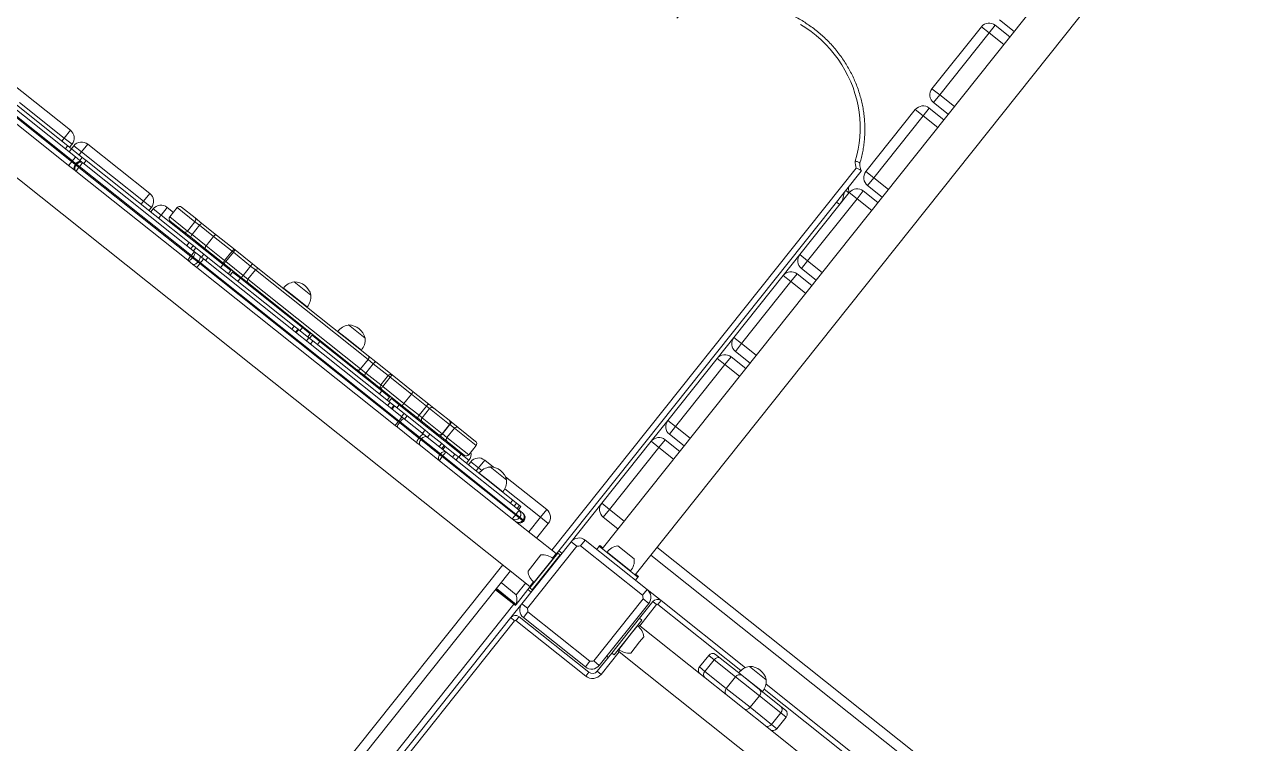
# Model space of a CAD drawing. Header units: millimetres. Extents: x -229914 to 856942, y -268655 to 87212.
# Drawn here: x -136957 to -135724, y 18723 to 19449 of the extents above; entities that cross this region are included whole.
import ezdxf

# ---------------------------------------------------------------- set-up
doc = ezdxf.new("R2010")
doc.units = ezdxf.units.MM

# ---------------------------------------------------------------- blocks, each defined once
blk = doc.blocks.new('Т912NEW')
at = {"color": 7, "linetype": 'Continuous', "lineweight": 15}
for p, q in [((3839.6, 530.2), (3839.6, -1000.8)), ((3881.9, -1000.8), (3881.9, 518.2)), ((3839.6, -333.3), (3820.7, -333.3)), ((3820.7, -350.3), (3820.7, -340.3)), ((3820.7, -340.3), (3839.6, -340.3)), ((3820.7, -350.3), (3810.7, -350.3)), ((3810.7, -430.3), (3810.7, -350.3)), ((3820.7, -350.3), (3820.7, -430.3)), ((3810.7, -430.3), (3820.7, -430.3)), ((3820.7, -440.3), (3820.7, -430.3)), ((3839.6, -440.3), (3820.7, -440.3)), ((3820.7, -457.3), (3820.7, -447.3)), ((3820.7, -447.3), (3839.6, -447.3)), ((3820.7, -457.3), (3810.7, -457.3)), ((3810.7, -537.3), (3810.7, -457.3)), ((3820.7, -457.3), (3820.7, -537.3)), ((3806.7, -540), (3806.7, -1029.8)), ((3810.7, -537.3), (3820.7, -537.3)), ((3820.7, -547.3), (3820.7, -537.3)), ((3839.6, -547.3), (3820.7, -547.3)), ((3820.7, -564.3), (3820.7, -554.3)), ((3820.7, -554.3), (3839.6, -554.3)), ((3806.7, -560.8), (3810.7, -564.8)), ((3806.7, -564.8), (3810.7, -564.8)), ((3810.7, -644.3), (3810.7, -564.3)), ((3820.7, -564.3), (3810.7, -564.3)), ((3820.7, -564.3), (3820.7, -644.3)), ((3810.7, -644.3), (3820.7, -644.3)), ((3810.7, -644.3), (3810.7, -671.3)), ((3820.7, -654.3), (3820.7, -644.3)), ((3839.6, -654.3), (3820.7, -654.3)), ((3820.7, -671.3), (3820.7, -661.3)), ((3820.7, -661.3), (3839.6, -661.3)), ((3810.7, -751.3), (3810.7, -671.3)), ((3820.7, -671.3), (3810.7, -671.3)), ((3820.7, -671.3), (3820.7, -751.3)), ((3810.7, -751.3), (3820.7, -751.3)), ((3810.7, -751.3), (3810.7, -778.3)), ((3820.7, -761.3), (3820.7, -751.3)), ((3839.6, -761.3), (3820.7, -761.3)), ((3820.7, -778.3), (3820.7, -768.3)), ((3820.7, -768.3), (3839.6, -768.3)), ((3820.7, -778.3), (3810.7, -778.3)), ((3810.7, -858.3), (3810.7, -778.3)), ((3820.7, -778.3), (3820.7, -858.3)), ((3810.7, -858.3), (3820.7, -858.3)), ((3810.7, -858.3), (3810.7, -885.3)), ((3820.7, -868.3), (3820.7, -858.3)), ((3839.6, -868.3), (3820.7, -868.3)), ((3820.7, -885.3), (3810.7, -885.3)), ((3810.7, -965.3), (3810.7, -885.3)), ((3820.7, -885.3), (3820.7, -875.3)), ((3820.7, -875.3), (3839.6, -875.3)), ((3820.7, -885.3), (3820.7, -965.3)), ((3810.7, -965.3), (3810.7, -1014.8)), ((3810.7, -965.3), (3820.7, -965.3)), ((3820.7, -975.3), (3820.7, -965.3)), ((3428.6, -983.7), (3428.6, -983.9)), ((3450.1, -983.7), (3428.6, -983.7)), ((3450.1, -983.9), (3450.1, -983.7)), ((3498.6, -983.7), (3498.6, -983.9)), ((3520.1, -983.7), (3498.6, -983.7)), ((3520.1, -983.9), (3520.1, -983.7)), ((3839.6, -975.3), (3820.7, -975.3)), ((4739.6, -975.3), (3881.9, -975.3)), ((3292.6, -995.7), (3310.2, -995.7)), ((3310.2, -995.7), (3318.9, -995.7)), ((3318.9, -995.7), (3337.8, -995.7)), ((3337.8, -995.7), (3361.9, -995.7)), ((3361.9, -995.7), (3384.3, -995.7)), ((3384.3, -995.7), (3393.4, -995.7)), ((3393.4, -995.7), (3533.4, -995.7)), ((3424.2, -995.5), (3424.2, -995.7)), ((3433.6, -995.5), (3424.2, -995.5)), ((3454.6, -995.5), (3433.6, -995.5)), ((3454.6, -995.7), (3454.6, -995.5)), ((3494.2, -995.5), (3494.2, -995.7)), ((3503.6, -995.5), (3494.2, -995.5)), ((3524.6, -995.5), (3503.6, -995.5)), ((3524.6, -995.7), (3524.6, -995.5)), ((3533.4, -995.7), (3543.5, -995.7)), ((3543.5, -995.7), (3564.3, -995.7)), ((3564.3, -995.7), (3591.8, -995.7)), ((3591.8, -995.7), (3612, -995.7)), ((3612, -995.7), (3618.1, -995.7)), ((3618.1, -995.7), (3637.9, -995.7)), ((3637.9, -995.7), (3640.7, -995.7)), ((3640.7, -995.7), (3649.8, -995.7)), ((3649.8, -995.7), (3672.2, -995.7)), ((3871.2, -988.8), (3850.2, -988.8)), ((3079.3, -1004.8), (3156.7, -1004.8)), ((3156.7, -1014.8), (3156.7, -1004.8)), ((3179.1, -1004.8), (3259.1, -1004.8)), ((3179.1, -1004.8), (3179.1, -1014.8)), ((3259.1, -1014.8), (3259.1, -1004.8)), ((3281.5, -1004.8), (3289.6, -1004.8)), ((3281.5, -1004.8), (3281.5, -1014.8)), ((3289.6, -998.7), (3289.6, -1010.7)), ((3312.5, -998.7), (3312.5, -1010.7)), ((3318.3, -998.7), (3312.5, -998.7)), ((3336.4, -998.7), (3318.3, -998.7)), ((3318.3, -998.7), (3318.3, -1010.7)), ((3360.3, -998.7), (3336.4, -998.7)), ((3336.4, -998.7), (3336.4, -1010.7)), ((3362, -998.7), (3360.3, -998.7)), ((3360.3, -998.7), (3360.3, -1010.7)), ((3362, -998.7), (3362, -1010.7)), ((3384.3, -998.7), (3362, -998.7)), ((3390.4, -998.7), (3384.3, -998.7)), ((3384.3, -998.7), (3384.3, -1010.7)), ((3535.8, -998.7), (3390.4, -998.7)), ((3390.4, -998.7), (3390.4, -1010.7)), ((3535.8, -998.7), (3535.8, -1010.7)), ((3542.6, -998.7), (3535.8, -998.7)), ((3561.9, -998.7), (3542.6, -998.7)), ((3542.6, -998.7), (3542.6, -1010.7)), ((3564.4, -998.7), (3561.9, -998.7)), ((3561.9, -998.7), (3561.9, -1010.7)), ((3564.4, -998.7), (3564.4, -1010.7)), ((3591.7, -998.7), (3564.4, -998.7)), ((3611.1, -998.7), (3591.7, -998.7)), ((3591.7, -998.7), (3591.7, -1010.7)), ((3615.2, -998.7), (3611.1, -998.7)), ((3611.1, -998.7), (3611.1, -1010.7)), ((3615.2, -998.7), (3615.2, -1010.7)), ((3640.9, -1010.7), (3640.9, -998.7)), ((3647.2, -998.7), (3641.2, -998.7)), ((3641.2, -998.7), (3641.2, -1010.7)), ((3647.2, -998.7), (3647.2, -1010.7)), ((3675.2, -1010.7), (3675.2, -998.7)), ((3691.1, -1004.8), (3702.4, -1004.8)), ((3691.1, -1004.8), (3691.1, -1014.8)), ((3699.5, -1006.7), (3699.5, -1006.9)), ((3721, -1006.7), (3699.5, -1006.7)), ((3718.1, -1004.8), (3771.1, -1004.8)), ((3721, -1006.9), (3721, -1006.7)), ((3771.1, -1014.8), (3771.1, -1004.8)), ((3820.7, -1004.8), (3820.7, -1012.2)), ((3820.7, -1004.8), (3900.7, -1004.8)), ((3835.7, -1000.8), (3835.7, -999.8)), ((3835.7, -999.8), (3839.6, -999.8)), ((3835.7, -1004.8), (3835.7, -1000.8)), ((3835.7, -1000.8), (3885.7, -1000.8)), ((3845.6, -1000.6), (3845.6, -1000.8)), ((3875.9, -1000.6), (3845.6, -1000.6)), ((3875.9, -1000.8), (3875.9, -1000.6)), ((3881.9, -999.8), (3885.7, -999.8)), ((3885.7, -999.8), (3885.7, -1000.8)), ((3885.7, -1004.8), (3885.7, -1000.8)), ((3900.7, -1012.2), (3900.7, -1004.8)), ((3918.7, -1004.8), (3900.7, -1004.8)), ((3918.7, -1004.8), (4027.4, -1004.8)), ((3918.7, -1004.8), (3918.7, -1009.8)), ((4030, -1001.1), (4030, -1001.3)), ((4030, -1001.1), (4051.5, -1001.1)), ((4051.5, -1001.3), (4051.5, -1001.1)), ((4054.1, -1004.8), (4207.4, -1004.8)), ((2994.8, -1022.7), (3177.4, -1022.7)), ((3027.1, -1018.7), (3164.3, -1018.7)), ((3156.7, -1014.8), (3166.7, -1014.8)), ((3164.3, -1022.7), (3164.3, -1018.7)), ((3169.3, -1018.7), (3164.3, -1018.7)), ((3166.7, -1014.8), (3166.7, -1018.7)), ((3169.1, -1018.7), (3169.1, -1014.8)), ((3169.1, -1014.8), (3179.1, -1014.8)), ((3169.3, -1022.7), (3169.3, -1018.7)), ((3169.3, -1018.7), (3183.1, -1018.7)), ((3177.4, -1022.7), (3185.7, -1022.7)), ((3259.1, -1014.8), (3179.1, -1014.8)), ((3183.1, -1018.7), (3183.1, -1022.7)), ((3183.1, -1018.7), (3188.1, -1018.7)), ((3185.7, -1022.7), (3186.8, -1022.7)), ((3186.8, -1022.7), (3331, -1022.7)), ((3188.1, -1022.7), (3188.1, -1018.7)), ((3188.1, -1018.7), (3321, -1018.7)), ((3259.1, -1014.8), (3269.1, -1014.8)), ((3269.1, -1014.8), (3269.1, -1018.7)), ((3271.5, -1014.8), (3281.5, -1014.8)), ((3271.5, -1018.7), (3271.5, -1014.8)), ((3361.5, -1014.8), (3281.5, -1014.8)), ((3310.2, -1013.7), (3292.6, -1013.7)), ((3318.9, -1013.7), (3310.2, -1013.7)), ((3312.5, -1010.7), (3318.3, -1010.7)), ((3318.3, -1010.7), (3336.4, -1010.7)), ((3337.8, -1013.7), (3318.9, -1013.7)), ((3321, -1022.7), (3321, -1018.7)), ((3326.1, -1018.7), (3321, -1018.7)), ((3326.1, -1022.7), (3326.1, -1018.7)), ((3329.7, -1018.7), (3326.1, -1018.7)), ((3329.7, -1022.7), (3329.7, -1018.7)), ((3329.7, -1022.7), (3329.7, -1018.7)), ((3329.7, -1018.7), (3329.7, -1018.7)), ((3340, -1018.7), (3329.7, -1018.7)), ((3331, -1022.7), (3337.7, -1022.7)), ((3336.4, -1010.7), (3360.3, -1010.7)), ((3337.7, -1022.7), (3342.6, -1022.7)), ((3361.9, -1013.7), (3337.8, -1013.7)), ((3340, -1018.7), (3340, -1022.7)), ((3340, -1018.7), (3345.1, -1018.7)), ((3342.6, -1022.7), (3598.6, -1022.7)), ((3345.1, -1022.7), (3345.1, -1018.7)), ((3345.1, -1018.7), (3456.5, -1018.7)), ((3360.3, -1010.7), (3362, -1010.7)), ((3361.5, -1014.8), (3371.5, -1014.8)), ((3384.3, -1013.7), (3361.9, -1013.7)), ((3362, -1010.7), (3384.3, -1010.7)), ((3371.5, -1014.8), (3371.5, -1013.7)), ((3371.5, -1014.8), (3371.5, -1018.7)), ((3374, -1013.7), (3373.9, -1014.8)), ((3373.9, -1014.8), (3383.9, -1014.8)), ((3373.9, -1018.7), (3373.9, -1014.8)), ((3463.9, -1014.8), (3383.9, -1014.8)), ((3384.3, -1010.7), (3390.4, -1010.7)), ((3393.4, -1013.7), (3384.3, -1013.7)), ((3390.4, -1010.7), (3535.8, -1010.7)), ((3533.4, -1013.7), (3393.4, -1013.7)), ((3456.5, -1022.7), (3456.5, -1018.7)), ((3461.5, -1018.7), (3456.5, -1018.7)), ((3461.5, -1022.7), (3461.5, -1018.7)), ((3462.1, -1018.7), (3461.5, -1018.7)), ((3462.1, -1022.7), (3462.1, -1018.7)), ((3462.1, -1022.7), (3462.1, -1018.7)), ((3475.5, -1018.7), (3462.1, -1018.7)), ((3463.9, -1014.8), (3473.9, -1014.8)), ((3473.9, -1014.8), (3473.9, -1013.7)), ((3473.9, -1014.8), (3473.9, -1018.7)), ((3475.5, -1018.7), (3475.5, -1022.7)), ((3475.5, -1018.7), (3480.6, -1018.7)), ((3476.4, -1013.7), (3476.3, -1014.8)), ((3476.3, -1018.7), (3476.3, -1014.8)), ((3476.3, -1014.8), (3486.3, -1014.8)), ((3480.6, -1022.7), (3480.6, -1018.7)), ((3480.6, -1018.7), (3580.2, -1018.7)), ((3566.3, -1014.8), (3486.3, -1014.8)), ((3543.5, -1013.7), (3533.4, -1013.7)), ((3535.8, -1010.7), (3542.6, -1010.7)), ((3542.6, -1010.7), (3561.9, -1010.7)), ((3564.3, -1013.7), (3543.5, -1013.7)), ((3561.9, -1010.7), (3564.4, -1010.7)), ((3591.8, -1013.7), (3564.3, -1013.7)), ((3564.4, -1010.7), (3591.7, -1010.7)), ((3566.3, -1014.8), (3576.3, -1014.8)), ((3576.3, -1014.8), (3576.3, -1013.7)), ((3576.3, -1014.8), (3576.3, -1018.7)), ((3578.8, -1013.7), (3578.7, -1014.8)), ((3578.7, -1014.8), (3588.7, -1014.8)), ((3578.7, -1018.7), (3578.7, -1014.8)), ((3580.2, -1022.7), (3580.2, -1018.7)), ((3585.1, -1018.7), (3580.2, -1018.7)), ((3585.1, -1022.7), (3585.1, -1018.7)), ((3585.9, -1018.7), (3585.1, -1018.7)), ((3585.9, -1022.7), (3585.9, -1018.7)), ((3585.9, -1022.7), (3585.9, -1018.7)), ((3585.9, -1018.7), (3585.9, -1018.7)), ((3598.1, -1018.7), (3585.9, -1018.7)), ((3668.7, -1014.8), (3588.7, -1014.8)), ((3591.7, -1010.7), (3611.1, -1010.7)), ((3612, -1013.7), (3591.8, -1013.7)), ((3598.1, -1022.7), (3598.1, -1018.7)), ((3598.1, -1018.7), (3602, -1018.7)), ((3598.6, -1022.7), (3601.5, -1022.7)), ((3601.5, -1022.7), (3626.6, -1022.7)), ((3602, -1022.7), (3602, -1018.7)), ((3625.2, -1018.7), (3602, -1018.7)), ((3611.1, -1010.7), (3615.2, -1010.7)), ((3618.1, -1013.7), (3612, -1013.7)), ((3637.9, -1013.7), (3618.1, -1013.7)), ((3625.2, -1022.7), (3625.2, -1018.7)), ((3631.5, -1018.7), (3625.2, -1018.7)), ((3626.6, -1022.7), (3631.3, -1022.7)), ((3631.3, -1022.7), (3655.7, -1022.7)), ((3631.5, -1022.7), (3631.5, -1018.7)), ((3646.7, -1018.7), (3631.5, -1018.7)), ((3640.7, -1013.7), (3637.9, -1013.7)), ((3649.8, -1013.7), (3640.7, -1013.7)), ((3641.2, -1010.7), (3647.2, -1010.7)), ((3646.7, -1022.7), (3646.7, -1018.7)), ((3646.7, -1018.7), (3650, -1018.7)), ((3672.2, -1013.7), (3649.8, -1013.7)), ((3650, -1022.7), (3650, -1018.7)), ((3651.3, -1018.7), (3650, -1018.7)), ((3651.3, -1022.7), (3651.3, -1018.7)), ((3651.3, -1022.7), (3651.3, -1018.7)), ((3651.3, -1018.7), (3651.3, -1018.7)), ((3663.8, -1018.7), (3651.3, -1018.7)), ((3655.7, -1022.7), (3749.7, -1022.7)), ((3663.8, -1018.7), (3663.8, -1022.7)), ((3663.8, -1018.7), (3668.4, -1018.7)), ((3668.4, -1022.7), (3668.4, -1018.7)), ((3668.4, -1018.7), (3738.3, -1018.7)), ((3668.7, -1014.8), (3678.7, -1014.8)), ((3678.7, -1014.8), (3678.7, -1018.7)), ((3681.1, -1018.7), (3681.1, -1014.8)), ((3681.1, -1014.8), (3691.1, -1014.8)), ((3695.1, -1018.5), (3695.1, -1018.7)), ((3704.4, -1018.5), (3695.1, -1018.5)), ((3725.4, -1018.5), (3704.4, -1018.5)), ((3725.4, -1018.7), (3725.4, -1018.5)), ((3738.3, -1022.7), (3738.3, -1018.7)), ((3743.2, -1018.7), (3738.3, -1018.7)), ((3743.2, -1022.7), (3743.2, -1018.7)), ((3743.2, -1018.7), (3747.1, -1018.7)), ((3747.1, -1022.7), (3747.1, -1018.7)), ((3747.1, -1022.7), (3747.1, -1018.7)), ((3747.1, -1018.7), (3747.1, -1018.7)), ((3747.1, -1018.7), (3749, -1018.7)), ((3749, -1022.7), (3749, -1018.7)), ((3749, -1022.7), (3749, -1018.7)), ((3749, -1018.7), (3749, -1018.7)), ((3749.7, -1022.7), (3754, -1022.7)), ((3754, -1022.7), (3755.2, -1022.7)), ((3771.1, -1014.8), (3781.1, -1014.8)), ((3781.1, -1014.8), (3781.1, -1033.7)), ((3818.1, -1014.8), (3810.7, -1014.8)), ((3810.7, -1094.8), (3810.7, -1014.8)), ((3818.1, -1014.8), (3818.1, -1094.8)), ((3900.7, -1012.2), (3820.7, -1012.2)), ((3903.4, -1094.8), (3903.4, -1014.8)), ((3910.7, -1014.8), (3903.4, -1014.8)), ((3910.7, -1014.8), (3910.7, -1094.8)), ((3912.7, -1010.8), (3917.7, -1010.8)), ((3912.7, -1032.3), (3912.7, -1010.8)), ((3990.7, -1018.1), (3990.7, -1033.1)), ((3997.8, -1018.1), (3990.7, -1018.1)), ((3995.7, -1013.1), (4001.6, -1013.1)), ((4025.4, -1018.1), (3997.8, -1018.1)), ((3997.8, -1018.1), (3997.8, -1033.1)), ((4001.6, -1013.1), (4029.3, -1013.1)), ((4025.4, -1018.1), (4025.4, -1033.1)), ((4056.1, -1018.1), (4025.4, -1018.1)), ((4025.6, -1012.9), (4025.6, -1013.1)), ((4055.9, -1012.9), (4025.6, -1012.9)), ((4029.3, -1013.1), (4052.2, -1013.1)), ((4052.2, -1013.1), (4079.9, -1013.1)), ((4055.9, -1013.1), (4055.9, -1012.9)), ((4056.1, -1018.1), (4056.1, -1033.1)), ((4083.7, -1018.1), (4056.1, -1018.1)), ((4079.9, -1013.1), (4085.7, -1013.1)), ((4083.7, -1018.1), (4083.7, -1033.1)), ((4090.7, -1018.1), (4083.7, -1018.1)), ((4090.7, -1018.1), (4090.7, -1033.1)), ((3177.4, -1033.7), (2994.8, -1033.7)), ((3177.5, -1027.7), (2994.9, -1027.7)), ((2994.9, -1028.7), (3177.5, -1028.7)), ((3185.7, -1033.7), (3177.4, -1033.7)), ((3182, -1027.7), (3177.5, -1027.7)), ((3177.5, -1027.7), (3177.5, -1028.7)), ((3177.5, -1028.7), (3182, -1028.7)), ((3183.1, -1027.7), (3182, -1027.7)), ((3182, -1027.7), (3182, -1028.7)), ((3182, -1028.7), (3183.1, -1028.7)), ((3186.7, -1027.7), (3183.1, -1027.7)), ((3183.1, -1027.7), (3183.1, -1028.7)), ((3183.1, -1028.7), (3186.7, -1028.7)), ((3186.8, -1033.7), (3185.7, -1033.7)), ((3330.9, -1027.7), (3186.7, -1027.7)), ((3186.7, -1027.7), (3186.7, -1028.7)), ((3186.7, -1028.7), (3330.9, -1028.7)), ((3331, -1033.7), (3186.8, -1033.7)), ((3333.3, -1027.7), (3330.9, -1027.7)), ((3330.9, -1027.7), (3330.9, -1028.7)), ((3330.9, -1028.7), (3333.3, -1028.7)), ((3337.7, -1033.7), (3331, -1033.7)), ((3333.3, -1027.7), (3333.3, -1028.7)), ((3340, -1027.7), (3333.3, -1027.7)), ((3333.3, -1028.7), (3340, -1028.7)), ((3342.6, -1033.7), (3337.7, -1033.7)), ((3340, -1027.7), (3340, -1028.7)), ((3342.7, -1027.7), (3340, -1027.7)), ((3340, -1028.7), (3342.7, -1028.7)), ((3598.6, -1033.7), (3342.6, -1033.7)), ((3342.7, -1027.7), (3342.7, -1028.7)), ((3598.6, -1027.7), (3342.7, -1027.7)), ((3342.7, -1028.7), (3598.6, -1028.7)), ((3598.6, -1027.7), (3598.6, -1028.7)), ((3600.2, -1027.7), (3598.6, -1027.7)), ((3598.6, -1028.7), (3600.2, -1028.7)), ((3601.5, -1033.7), (3598.6, -1033.7)), ((3625.4, -1027.7), (3600.2, -1027.7)), ((3600.2, -1027.7), (3600.2, -1028.7)), ((3600.2, -1028.7), (3625.4, -1028.7)), ((3626.6, -1033.7), (3601.5, -1033.7)), ((3627.9, -1027.7), (3625.4, -1027.7)), ((3625.4, -1027.7), (3625.4, -1028.7)), ((3625.4, -1028.7), (3627.9, -1028.7)), ((3631.3, -1033.7), (3626.6, -1033.7)), ((3652.4, -1027.7), (3627.9, -1027.7)), ((3627.9, -1027.7), (3627.9, -1028.7)), ((3627.9, -1028.7), (3652.4, -1028.7)), ((3655.7, -1033.7), (3631.3, -1033.7)), ((3655.3, -1027.7), (3652.4, -1027.7)), ((3652.4, -1027.7), (3652.4, -1028.7)), ((3652.4, -1028.7), (3655.3, -1028.7)), ((3749.7, -1027.7), (3655.3, -1027.7)), ((3655.3, -1027.7), (3655.3, -1028.7)), ((3655.3, -1028.7), (3749.7, -1028.7)), ((3749.7, -1033.7), (3655.7, -1033.7)), ((3749.7, -1027.7), (3749.7, -1028.7)), ((3754.7, -1027.7), (3749.7, -1027.7)), ((3749.7, -1028.7), (3754.7, -1028.7)), ((3754, -1033.7), (3749.7, -1033.7)), ((3806.2, -1033.7), (3754, -1033.7)), ((3754.7, -1027.7), (3754.7, -1028.7)), ((3759, -1027.7), (3754.7, -1027.7)), ((3754.7, -1028.7), (3759, -1028.7)), ((3759, -1028.7), (3759, -1027.7)), ((3759, -1027.7), (3759, -1028.7)), ((3760.2, -1027.7), (3760.2, -1028.7)), ((3760.3, -1027.7), (3760.2, -1027.7)), ((3760.2, -1028.7), (3760.3, -1028.7)), ((3760.3, -1028.7), (3760.3, -1027.7)), ((3806.2, -1039.6), (3806.2, -1033.7)), ((3806.7, -1034.8), (3806.2, -1034.8)), ((3810.7, -1029.8), (3806.7, -1029.8)), ((3806.7, -1029.8), (3806.7, -1039.7)), ((3807.2, -1032.3), (3810.2, -1032.3)), ((3807.2, -1077.3), (3807.2, -1032.3)), ((3810.2, -1077.3), (3810.2, -1032.3)), ((3912.7, -1077.3), (3912.7, -1032.3)), ((3912.7, -1032.3), (3915.7, -1032.3)), ((3915.7, -1077.3), (3915.7, -1032.3)), ((3990.7, -1033.1), (3997.8, -1033.1)), ((3997.8, -1033.1), (4025.4, -1033.1)), ((4025.4, -1033.1), (4056.1, -1033.1)), ((4056.1, -1033.1), (4083.7, -1033.1)), ((4083.7, -1033.1), (4090.7, -1033.1)), ((3795.2, -1044.3), (3795.2, -1065.3)), ((3807, -1039.6), (3807, -1070)), ((3807.2, -1039.7), (3807, -1039.7)), ((4002, -1038.1), (3915.7, -1038.1)), ((3915.9, -1039.7), (3915.7, -1039.7)), ((3915.9, -1049), (3915.9, -1039.6)), ((3927.7, -1050.8), (3927.7, -1044.3)), ((4029.3, -1038.1), (4002, -1038.1)), ((4052.2, -1038.1), (4029.3, -1038.1)), ((4079.5, -1038.1), (4052.2, -1038.1)), ((4182, -1038.1), (4079.5, -1038.1)), ((3915.9, -1070), (3915.9, -1049)), ((3927.7, -1065.3), (3927.7, -1050.8)), ((3806.2, -1076), (3806.2, -1070)), ((3806.7, -1070), (3806.7, -1079.8)), ((3807, -1070), (3807.2, -1070)), ((3915.7, -1070), (3915.9, -1070)), ((3915.7, -1071.6), (4705.7, -1071.6)), ((1914.2, -1076), (3806.2, -1076)), ((3781.1, -1076), (3781.1, -1933.7)), ((3806.7, -1074.8), (3806.2, -1074.8)), ((3810.7, -1079.8), (3806.7, -1079.8)), ((3806.7, -1079.8), (3806.7, -1098.9)), ((3807.2, -1077.3), (3810.2, -1077.3)), ((3910.7, -1082.8), (3912.7, -1082.8)), ((3912.7, -1077.3), (3915.7, -1077.3)), ((3912.7, -1100.8), (3912.7, -1077.3)), ((3810.7, -1094.8), (3818.1, -1094.8)), ((3810.7, -1094.8), (3810.7, -1112.8)), ((3903.4, -1094.8), (3910.7, -1094.8)), ((3781.1, -1100.3), (3806.4, -1100.3)), ((3806.7, -1098.9), (3806.7, -1099.9)), ((3816.7, -1106.8), (3816.7, -1111.8)), ((3816.7, -1106.8), (3906.7, -1106.8)), ((3820.7, -1097.5), (3900.7, -1097.5)), ((3820.7, -1097.5), (3820.7, -1104.8)), ((3900.7, -1104.8), (3820.7, -1104.8)), ((3900.7, -1104.8), (3900.7, -1097.5)), ((3906.7, -1106.8), (3906.7, -1111.8)), ((3912.7, -1100.8), (3917.7, -1100.8)), ((3810.7, -1112.8), (3815.7, -1112.8)), ((3810.7, -1896.8), (3810.7, -1112.8)), ((3815.7, -1112.8), (3815.7, -1896.8)), ((3906.7, -1111.8), (3816.7, -1111.8))]:
    blk.add_line(p, q, dxfattribs=at)
at = {"color": 8, "linetype": 'Continuous', "lineweight": 15}
for p, q in [((3839.6, -350.3), (3820.7, -350.3)), ((3820.7, -430.3), (3839.6, -430.3)), ((3839.6, -457.3), (3820.7, -457.3)), ((3800.7, -1033.7), (3800.7, -540.8)), ((3820.7, -537.3), (3839.6, -537.3)), ((3839.6, -564.3), (3820.7, -564.3)), ((3806.7, -579.8), (3810.7, -579.8)), ((3820.7, -644.3), (3839.6, -644.3)), ((3839.6, -671.3), (3820.7, -671.3)), ((3820.7, -751.3), (3839.6, -751.3)), ((3839.6, -778.3), (3820.7, -778.3)), ((3820.7, -858.3), (3839.6, -858.3)), ((3839.6, -885.3), (3820.7, -885.3)), ((3820.7, -965.3), (3839.6, -965.3)), ((3881.9, -965.3), (4739.6, -965.3)), ((3312.5, -998.7), (3289.6, -998.7)), ((3640.9, -998.7), (3615.2, -998.7)), ((3641.2, -998.7), (3640.9, -998.7)), ((3675.2, -998.7), (3647.2, -998.7)), ((4025.7, -1009.8), (3918.7, -1009.8)), ((4205.7, -1009.8), (4055.8, -1009.8)), ((3156.7, -1014.8), (3098.9, -1014.8)), ((3156.7, -1018.7), (3156.7, -1014.8)), ((3179.1, -1014.8), (3179.1, -1018.7)), ((3259.1, -1018.7), (3259.1, -1014.8)), ((3281.5, -1014.8), (3281.5, -1018.7)), ((3289.6, -1010.7), (3312.5, -1010.7)), ((3361.5, -1014.8), (3361.5, -1013.7)), ((3361.5, -1018.7), (3361.5, -1014.8)), ((3383.9, -1013.7), (3383.9, -1014.8)), ((3383.9, -1014.8), (3383.9, -1018.7)), ((3463.9, -1014.8), (3463.9, -1013.7)), ((3463.9, -1018.7), (3463.9, -1014.8)), ((3486.3, -1013.7), (3486.3, -1014.8)), ((3486.3, -1014.8), (3486.3, -1018.7)), ((3566.3, -1014.8), (3566.3, -1013.7)), ((3566.3, -1018.7), (3566.3, -1014.8)), ((3588.7, -1013.7), (3588.7, -1014.8)), ((3588.7, -1014.8), (3588.7, -1018.7)), ((3615.2, -1010.7), (3640.9, -1010.7)), ((3640.9, -1010.7), (3641.2, -1010.7)), ((3647.2, -1010.7), (3675.2, -1010.7)), ((3668.7, -1014.8), (3668.7, -1013.7)), ((3668.7, -1018.7), (3668.7, -1014.8)), ((3691.1, -1014.8), (3691.1, -1018.7)), ((3695.3, -1014.8), (3691.1, -1014.8)), ((3771.1, -1014.8), (3725.2, -1014.8)), ((3771.1, -1033.7), (3771.1, -1014.8)), ((3917.7, -1010.8), (3917.7, -1038.1)), ((3759, -1027.7), (3759, -1027.7)), ((3760.2, -1027.7), (3759, -1027.7)), ((3759, -1028.7), (3759, -1028.7)), ((3759, -1028.7), (3760.2, -1028.7)), ((3806.7, -1036.3), (3806.2, -1036.3)), ((3810.7, -1053.8), (3810.2, -1053.8)), ((3810.7, -1055.8), (3810.2, -1055.8)), ((3917.7, -1071.6), (3917.7, -1100.8)), ((3771.1, -1933.7), (3771.1, -1076)), ((3800.7, -1091.2), (3800.7, -1076)), ((3806.7, -1073.3), (3806.2, -1073.3)), ((3781.1, -1091.2), (3800.7, -1091.2)), ((3806.7, -1098.9), (3781.1, -1098.9)), ((3781.1, -1099.9), (3806.7, -1099.9)), ((3804.7, -1819.8), (3804.7, -1100.3))]:
    blk.add_line(p, q, dxfattribs=at)
at = {"color": 7, "linetype": 'Continuous', "lineweight": 15, "flags": 128}
for points in [[(3795.4, -535.8), (3793.1, -530.1), (3790.4, -524.5), (3787.4, -519), (3784.1, -513.8), (3780.5, -508.7), (3776.5, -503.7), (3772.3, -499), (3767.9, -494.5), (3763.2, -490.3), (3758.2, -486.3), (3753, -482.6), (3747.7, -479.1), (3742.1, -475.9), (3736.3, -473), (3730.4, -470.4), (3724.3, -468.1), (3718.1, -466.1), (3711.9, -464.5), (3705.5, -463.1), (3699, -462.1), (3692.5, -461.5), (3686, -461.1), (3679.5, -461.1), (3673, -461.5), (3666.5, -462.1)], [(3361.9, -995.7), (3361.6, -995.7), (3361.3, -995.9), (3361, -996.2), (3360.7, -996.6), (3360.5, -997), (3360.4, -997.5), (3360.3, -998.1), (3360.3, -998.7)], [(3542.6, -998.7), (3542.6, -998.1), (3542.7, -997.5), (3542.8, -997), (3542.9, -996.6), (3543, -996.2), (3543.2, -995.9), (3543.3, -995.7), (3543.5, -995.7)], [(3611.1, -998.7), (3611.1, -998.1), (3611.1, -997.5), (3611.2, -997), (3611.3, -996.6), (3611.5, -996.2), (3611.6, -995.9), (3611.8, -995.7), (3612, -995.7)], [(3185.7, -1022.7), (3185, -1022.8), (3184.3, -1023.1), (3183.7, -1023.5), (3183.1, -1024.1), (3182.7, -1024.9), (3182.3, -1025.8), (3182.1, -1026.7), (3182, -1027.7)], [(3186.8, -1022.7), (3186.1, -1022.8), (3185.4, -1023.1), (3184.7, -1023.5), (3184.2, -1024.1), (3183.7, -1024.9), (3183.4, -1025.8), (3183.1, -1026.7), (3183.1, -1027.7)], [(3331, -1022.7), (3331.5, -1022.8), (3331.9, -1023.1), (3332.3, -1023.5), (3332.6, -1024.1), (3332.9, -1024.9), (3333.1, -1025.8), (3333.3, -1026.7), (3333.3, -1027.7)], [(3337.7, -1022.7), (3338.2, -1022.8), (3338.6, -1023.1), (3339, -1023.5), (3339.3, -1024.1), (3339.6, -1024.9), (3339.8, -1025.8), (3340, -1026.7), (3340, -1027.7)], [(3360.3, -1010.7), (3360.3, -1011.3), (3360.4, -1011.8), (3360.5, -1012.4), (3360.7, -1012.8), (3361, -1013.2), (3361.3, -1013.5), (3361.6, -1013.6), (3361.9, -1013.7)], [(3543.5, -1013.7), (3543.3, -1013.6), (3543.2, -1013.5), (3543, -1013.2), (3542.9, -1012.8), (3542.8, -1012.4), (3542.7, -1011.8), (3542.6, -1011.3), (3542.6, -1010.7)], [(3600.2, -1027.7), (3600.3, -1026.7), (3600.3, -1025.8), (3600.4, -1024.9), (3600.6, -1024.1), (3600.8, -1023.5), (3601, -1023.1), (3601.2, -1022.8), (3601.5, -1022.7)], [(3612, -1013.7), (3611.8, -1013.6), (3611.6, -1013.5), (3611.5, -1013.2), (3611.3, -1012.8), (3611.2, -1012.4), (3611.1, -1011.8), (3611.1, -1011.3), (3611.1, -1010.7)], [(3625.4, -1027.7), (3625.4, -1026.7), (3625.5, -1025.8), (3625.6, -1024.9), (3625.7, -1024.1), (3625.9, -1023.5), (3626.1, -1023.1), (3626.4, -1022.8), (3626.6, -1022.7)], [(3627.9, -1027.7), (3628, -1026.7), (3628.2, -1025.8), (3628.5, -1024.9), (3628.9, -1024.1), (3629.4, -1023.5), (3630, -1023.1), (3630.6, -1022.8), (3631.3, -1022.7)], [(3652.4, -1027.7), (3652.4, -1026.7), (3652.6, -1025.8), (3652.9, -1024.9), (3653.3, -1024.1), (3653.9, -1023.5), (3654.4, -1023.1), (3655.1, -1022.8), (3655.7, -1022.7)], [(3182, -1028.7), (3182.1, -1029.7), (3182.3, -1030.6), (3182.7, -1031.5), (3183.1, -1032.2), (3183.7, -1032.8), (3184.3, -1033.3), (3185, -1033.6), (3185.7, -1033.7)], [(3183.1, -1028.7), (3183.1, -1029.7), (3183.4, -1030.6), (3183.7, -1031.5), (3184.2, -1032.2), (3184.7, -1032.8), (3185.4, -1033.3), (3186.1, -1033.6), (3186.8, -1033.7)], [(3333.3, -1028.7), (3333.3, -1029.7), (3333.1, -1030.6), (3332.9, -1031.5), (3332.6, -1032.2), (3332.3, -1032.8), (3331.9, -1033.3), (3331.5, -1033.6), (3331, -1033.7)], [(3340, -1028.7), (3340, -1029.7), (3339.8, -1030.6), (3339.6, -1031.5), (3339.3, -1032.2), (3339, -1032.8), (3338.6, -1033.3), (3338.2, -1033.6), (3337.7, -1033.7)], [(3601.5, -1033.7), (3601.2, -1033.6), (3601, -1033.3), (3600.8, -1032.8), (3600.6, -1032.2), (3600.4, -1031.5), (3600.3, -1030.6), (3600.3, -1029.7), (3600.2, -1028.7)], [(3626.6, -1033.7), (3626.4, -1033.6), (3626.1, -1033.3), (3625.9, -1032.8), (3625.7, -1032.2), (3625.6, -1031.5), (3625.5, -1030.6), (3625.4, -1029.7), (3625.4, -1028.7)], [(3631.3, -1033.7), (3630.6, -1033.6), (3630, -1033.3), (3629.4, -1032.8), (3628.9, -1032.2), (3628.5, -1031.5), (3628.2, -1030.6), (3628, -1029.7), (3627.9, -1028.7)], [(3655.7, -1033.7), (3655.1, -1033.6), (3654.4, -1033.3), (3653.9, -1032.8), (3653.3, -1032.2), (3652.9, -1031.5), (3652.6, -1030.6), (3652.4, -1029.7), (3652.4, -1028.7)]]:
    blk.add_lwpolyline(points, dxfattribs=at)
at = {"color": 7, "linetype": 'Continuous', "lineweight": 15}
for centre, radius, start, end in [((3820.7, -350.3), 10, 90, 180), ((3820.7, -430.3), 10, 180, 270), ((3820.7, -457.3), 10, 90, 180), ((3819, -516.2), 30.6, 219.8127, 233.4947), ((3820.7, -537.3), 10, 180, 270), ((3820.7, -564.3), 10, 90, 180), ((3790.7, -579.8), 20, 0, 36.8699), ((3820.7, -644.3), 10, 180, 270), ((3820.7, -671.3), 10, 90, 180), ((3820.7, -751.3), 10, 180, 270), ((3820.7, -778.3), 10, 90, 180), ((3820.7, -858.3), 10, 180, 270), ((3820.7, -885.3), 10, 90, 180), ((3820.7, -965.3), 10, 180, 270), ((3439.4, -994.7), 15.2, 134.9558, 183.0153), ((3439.4, -997.5), 17.5, 52.1, 127.9), ((3439.4, -994.7), 15.2, 356.9847, 45.0442), ((3509.4, -994.7), 15.2, 134.9558, 183.0153), ((3509.4, -997.5), 17.5, 52.1, 127.9), ((3509.4, -994.7), 15.2, 356.9847, 45.0442), ((3292.6, -998.7), 3, 90, 180), ((3309.8, -998.4), 2.71, 352.9573, 80.5564), ((3322.2, -998), 3.97, 144.8862, 190.349), ((3319.9, -997.9), 42, 358.9775, 3.0668), ((3342.2, -997.9), 42.1, 358.9801, 3.0619), ((3393.4, -998.7), 2.99, 90.1448, 180.1416), ((3533.1, -998.4), 2.78, 355.0669, 84.0192), ((3564.7, -998.4), 2.73, 98.2597, 186.3688), ((3550, -997.9), 14.4, 357.0256, 8.9862), ((3617.3, -997.9), 25.6, 174.947, 181.6798), ((3618.1, -998.7), 2.97, 90.5446, 180.5355), ((3637.9, -998.7), 3, 360, 90), ((3636.2, -998), 5.05, 351.6909, 26.6802), ((3650, -998.5), 2.8, 95.0742, 184.3015), ((3672.2, -998.7), 3, 360, 90), ((3860.8, -999.8), 15.2, 133.6736, 183.0153), ((3860.7, -999.8), 15.2, 356.9847, 46.3264), ((4040.7, -1014.9), 17.5, 52.1, 127.9), ((3156.7, -1014.8), 10, 0, 90), ((3179.1, -1014.8), 10, 90, 180), ((3259.1, -1014.8), 10, 0, 90), ((3281.5, -1014.8), 10, 90, 180), ((3668.7, -1014.8), 10, 0, 49.4845), ((3691.1, -1014.8), 10, 90, 180), ((3710.3, -1017.7), 15.2, 134.9558, 183.0153), ((3710.2, -1020.5), 17.5, 52.1, 127.9), ((3710.2, -1017.7), 15.2, 356.9847, 45.0442), ((3771.1, -1014.8), 10, 0, 90), ((3820.7, -1014.8), 10, 90, 180), ((3900.7, -1014.8), 10, 0, 90), ((3918.7, -1010.8), 6, 90, 180), ((3918.7, -1010.8), 1, 90, 180), ((4040.8, -1012.1), 15.2, 134.9558, 183.0153), ((4040.7, -1012.1), 15.2, 356.9847, 45.0442), ((3058, -1026.4), 119.5, 359.4023, 1.7997), ((3262.2, -1026.4), 75.5, 177.1523, 180.9491), ((3292.6, -1010.7), 3, 180, 270), ((3309.8, -1011), 2.7, 279.4428, 7.0436), ((3322.2, -1011.4), 3.97, 169.6503, 215.1145), ((3406.5, -1026.4), 75.6, 177.1545, 180.9469), ((3275.6, -1026.4), 67.1, 358.934, 3.205), ((3319.9, -1011.4), 42, 356.9331, 1.0226), ((3342.2, -1011.4), 42.1, 356.9381, 1.0199), ((3393.4, -1010.7), 2.99, 179.8576, 269.856), ((3533.1, -1010.9), 2.78, 275.98, 4.934), ((3564.7, -1011), 2.73, 173.6304, 261.7411), ((3550, -1011.4), 14.4, 351.0136, 2.9746), ((3617.3, -1011.4), 25.6, 178.32, 185.0531), ((3531.7, -1026.4), 67, 358.9312, 3.2092), ((3618.1, -1010.7), 2.97, 179.4637, 269.4562), ((3637.9, -1010.7), 3, 270, 360), ((3636.2, -1011.4), 5.05, 333.3192, 8.3097), ((3650, -1010.9), 2.8, 175.6977, 264.9266), ((3671.7, -1026.4), 16.4, 166.7934, 184.3315), ((3672.2, -1010.7), 3, 270, 360), ((3656.4, -1026.4), 93.4, 359.2322, 2.3004), ((3749.7, -1027.7), 5, 359.9496, 89.9492), ((3754, -1027.7), 5, 360, 90), ((3754, -1027.7), 5, 359.9489, 89.9492), ((3755.2, -1027.7), 5, 359.9894, 89.9894), ((3855.7, -1049.8), 51.3, 132.887, 137.1118), ((3865.8, -1049.8), 51.4, 42.8881, 47.1119), ((3995.7, -1018.1), 5, 90, 180), ((4002.3, -1017.6), 4.53, 98.5517, 186.5408), ((4029.9, -1017.6), 4.53, 98.5519, 186.541), ((4051.6, -1017.6), 4.53, 353.4592, 81.4483), ((4079.2, -1017.6), 4.53, 353.459, 81.4481), ((4085.7, -1018.1), 5, 0, 90), ((3058, -1029.9), 119.5, 358.2003, 0.5977), ((3262.2, -1029.9), 75.5, 179.0509, 182.8477), ((3406.5, -1029.9), 75.6, 179.0531, 182.8455), ((3275.6, -1029.9), 67.1, 356.795, 1.066), ((3531.7, -1029.9), 67, 356.7908, 1.0688), ((3671.7, -1029.9), 16.4, 175.6685, 193.2066), ((3656.4, -1029.9), 93.4, 357.6996, 0.7678), ((3749.7, -1028.7), 5, 270.0508, 0.0504), ((3754, -1028.7), 5, 270, 360), ((3754, -1028.7), 5, 270.0508, 0.0511), ((3755.2, -1028.7), 5, 270.0106, 0.0106), ((3995.7, -1033.1), 5, 180, 270), ((4002.3, -1033.6), 4.53, 173.4592, 261.4483), ((4029.9, -1033.6), 4.53, 173.459, 261.4481), ((4051.6, -1033.6), 4.53, 278.5517, 6.5408), ((4079.2, -1033.6), 4.53, 278.5519, 6.541), ((4085.7, -1033.1), 5, 270, 0), ((3806.2, -1054.8), 15.2, 86.9847, 136.3264), ((3916.7, -1054.8), 15.2, 43.6736, 93.0153), ((3806.2, -1054.8), 15.2, 223.6736, 273.0153), ((3916.7, -1054.8), 15.2, 266.9847, 316.3264), ((3820.7, -1094.8), 10, 180, 270), ((3855.7, -1059.9), 51.3, 222.8878, 227.1135), ((3865.8, -1059.9), 51.3, 312.8877, 317.1123), ((3900.7, -1094.8), 10, 270, 360), ((3816.7, -1112.8), 6, 90, 180), ((3906.7, -1100.8), 11, 270, 0), ((3906.7, -1100.8), 6, 270, 0), ((3816.7, -1112.8), 1, 90, 180)]:
    blk.add_arc(centre, radius, start, end, dxfattribs=at)
for centre, start_param, end_param in [((3800.7, -1093.2), 0.174533, 1.745329), ((3800.7, -1094.3), 6.108652, 6.457718)]:
    blk.add_ellipse(centre, major_axis=(5.91, -5.91), ratio=0.176327, start_param=start_param, end_param=end_param, dxfattribs=at)
for points, knots in [([(3800.7, -534.8), (3800.6, -534.7), (3799.9, -532.7), (3798.2, -528.8), (3795.6, -523.4), (3792.7, -518.2), (3789.5, -513.1), (3786, -508.1), (3782.3, -503.3), (3778.4, -498.7), (3774.1, -494.3), (3769.7, -490), (3765, -486), (3760.2, -482.3), (3755.1, -478.7), (3749.9, -475.4), (3744.5, -472.4), (3738.9, -469.6), (3733.2, -467.1), (3727.3, -464.8), (3721.4, -462.8), (3715.3, -461.2), (3709.2, -459.8), (3703, -458.6), (3696.8, -457.8), (3690.5, -457.3), (3684.2, -457.1), (3677.9, -457.2), (3671.6, -457.6), (3665.3, -458.2), (3659.1, -459.2), (3652.9, -460.5), (3646.8, -462), (3640.8, -463.9), (3634.9, -466), (3629.2, -468.4), (3623.5, -471.1), (3618, -474), (3612.7, -477.2), (3607.6, -480.6), (3602.6, -484.3), (3597.8, -488.2), (3593.3, -492.4), (3589, -496.7), (3584.9, -501.2), (3581.1, -505.9), (3577.5, -510.8), (3574.2, -515.9), (3571.1, -521.1), (3568.4, -526.5), (3566.3, -531), (3565.2, -533.9), (3564.8, -534.9)], [0, 0, 0, 0, 0.001725, 0.02225, 0.042778, 0.06331, 0.083846, 0.104386, 0.124931, 0.145481, 0.166034, 0.186592, 0.207155, 0.227721, 0.248292, 0.268867, 0.289445, 0.310026, 0.330611, 0.351198, 0.371787, 0.392379, 0.412973, 0.433569, 0.454166, 0.474764, 0.495363, 0.515963, 0.536563, 0.557163, 0.577764, 0.598363, 0.618962, 0.639559, 0.660156, 0.68075, 0.701343, 0.721933, 0.742521, 0.763106, 0.783688, 0.804267, 0.824841, 0.845412, 0.865978, 0.88654, 0.907097, 0.92765, 0.948198, 0.968742, 0.989281, 1, 1, 1, 1]), ([(3800.5, -534.7), (3800.5, -534.7), (3800.4, -534.4), (3799.7, -534.4), (3798.4, -534.6), (3796.9, -535.1), (3795.9, -535.6), (3795.5, -535.8), (3795.4, -535.8)], [0, 0, 0, 0, 0.077106, 0.323616, 0.571874, 0.82362, 0.99659, 1, 1, 1, 1]), ([(3806.7, -539.6), (3806.3, -539.4), (3805.1, -538.7), (3803.3, -537.3), (3801.7, -535.9), (3800.9, -534.9), (3800.6, -534.7)], [0, 0, 0, 0, 0.166468, 0.513664, 0.861366, 1, 1, 1, 1]), ([(3806.7, -540), (3806.7, -539.8), (3806.6, -539.4), (3805.7, -539.3), (3804.4, -539.5), (3802.7, -540), (3801.4, -540.5), (3800.8, -540.8), (3800.7, -540.8)], [0, 0, 0, 0, 0.184072, 0.367765, 0.561339, 0.777848, 0.998247, 1, 1, 1, 1]), ([(3337.8, -995.7), (3337.8, -995.7), (3337.7, -995.7), (3337.4, -995.8), (3337.1, -996.1), (3336.7, -996.8), (3336.5, -997.7), (3336.4, -998.3), (3336.4, -998.7)], [0, 0, 0, 0, 0.039524, 0.141371, 0.356004, 0.570692, 0.785337, 1, 1, 1, 1]), ([(3336.4, -1010.7), (3336.4, -1011), (3336.5, -1011.7), (3336.7, -1012.6), (3337.1, -1013.3), (3337.4, -1013.6), (3337.7, -1013.7), (3337.8, -1013.7), (3337.8, -1013.7)], [0, 0, 0, 0, 0.214669, 0.429308, 0.643996, 0.858628, 0.960477, 1, 1, 1, 1])]:
    blk.add_open_spline(points, degree=3, knots=knots, dxfattribs=at)

msp = doc.modelspace()

# ---------------------------------------------------------------- block references
at = {"rotation": 321.4676820499667}
msp.add_blockref('Т912NEW', (-138753.82306, 22094.20638), dxfattribs=at)

doc.saveas('drawing.dxf')
